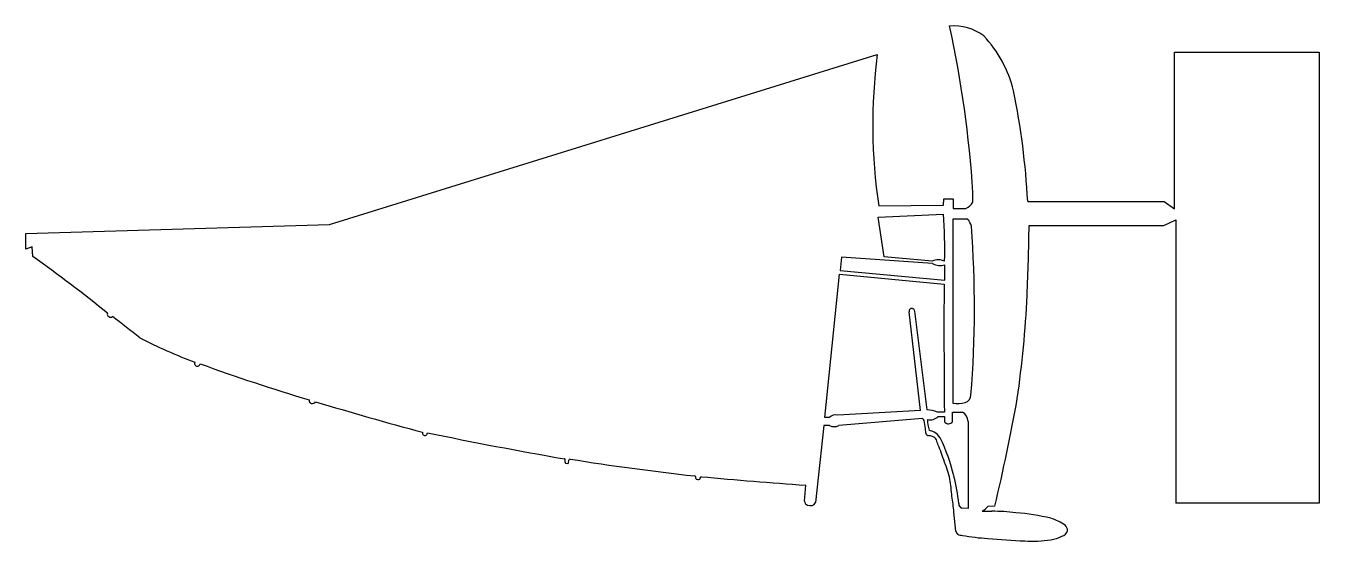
# Model space of a CAD drawing. Header units: millimetres. Extents: x -321 to 132, y -91 to 90.
import ezdxf

# ---------------------------------------------------------------- set-up
doc = ezdxf.new("R2010")
doc.units = ezdxf.units.MM
doc.layers.add('Sketch001', color=7, linetype='CONTINUOUS')

msp = doc.modelspace()

# ---------------------------------------------------------------- linework, layer by layer
at = {"layer": 'Sketch001'}
for p, q in [((-214.89, 20.6), (-22.6, 80.32)), ((81.68, 26.14), (81.68, 81.18)), ((81.68, 81.18), (132.48, 81.18)), ((132.48, 81.18), (132.48, -77.28)), ((10.96, 28.49), (10.98, 31.87)), ((-22.11, 27.15), (0.62, 27.43)), ((0.62, 27.43), (0.73, 29.57)), ((0.73, 29.57), (4.08, 29.57)), ((4.08, 29.57), (4.08, 26.29)), ((30.19, 28.68), (78.12, 28.68)), ((78.12, 28.68), (81.68, 26.14)), ((-22.25, 23.21), (0.62, 24.26)), ((-20.21, 9.22), (-22.25, 23.21)), ((4.08, 26.29), (8.48, 26.29)), ((-321.46, 17.43), (-214.89, 20.6)), ((8.98, 22.5), (3.92, 22.5)), ((3.92, 22.5), (3.92, -42.19)), ((30.69, 20.27), (77.93, 20.27)), ((77.93, 20.27), (82.13, 22.26)), ((82.13, 22.26), (82.13, -77.28)), ((-321.46, 11.92), (-321.46, 17.43)), ((-319.28, 12.73), (-321.46, 11.92)), ((-319.04, 9.38), (-319.28, 12.73)), ((-35.21, 9.15), (-35.62, 4.41)), ((-3.23, 6.85), (-35.21, 9.15)), ((-3.31, 7.76), (-20.21, 9.22)), ((1.11, 1.03), (1.11, 6.44)), ((-41.07, -47.19), (-35.91, 3.12)), ((-35.91, 3.12), (0.83, -0.36)), ((-35.62, 4.41), (1.11, 1.03)), ((-7.5, -44.69), (-11.45, -10.06)), ((-5.16, -44.55), (-9.46, -9.83)), ((-7.5, -44.69), (-36.49, -46.4)), ((0.94, -45.37), (-1.5, -45.37)), ((3.84, -48.68), (3.84, -45.32)), ((3.84, -45.32), (7.32, -45.32)), ((-39.42, -47.19), (-41.07, -47.19)), ((-6.76, -47.58), (-36.13, -50.04)), ((-5.7, -51.05), (-6.18, -48.29)), ((-1.22, -46.85), (0.95, -46.85)), ((0.95, -46.85), (0.95, -48.71)), ((9.25, -48.57), (9.25, -79.21)), ((-41.37, -50.04), (-44.32, -77.05)), ((-39.36, -50.04), (-41.37, -50.04)), ((-5.53, -52.7), (-5.7, -51.05)), ((-132.18, -62.9), (-132.11, -62)), ((-132.08, -63.25), (-131.25, -63.36)), ((-130.99, -63.09), (-130.89, -62.21)), ((-86.23, -68.85), (-86.25, -68.4)), ((-84.86, -68.54), (-84.87, -68.86)), ((-48.13, -76.58), (-47.74, -71.02)), ((4.98, -87.16), (4.25, -80.43)), ((9.25, -79.21), (7.03, -79.07)), ((14.24, -80.14), (17.64, -80.14)), ((18.64, -78.34), (16.16, -78.44)), ((132.48, -77.28), (82.13, -77.28))]:
    msp.add_line(p, q, dxfattribs=at)
for centre, radius, start, end in [((4.18, 72.77), 17.64, 53.2169, 94.5722), ((-394.16, 4.86), 406.04, 3.8148, 12.1553), ((-16.49, 57.45), 42.92, 13.7157, 43.3207), ((166.37, 55.48), 190.6, 172.5087, -171.4531), ((-236.57, 14.4), 267.14, 3.0635, 11.4917), ((6.63, 30.85), 4.92, -67.938, -28.6776), ((-156.34, 12.23), 157.42, -1.6571, 4.3837), ((5.22, 18.66), 5.38, 14.8697, 45.6195), ((-374.61, -8.76), 386.1, -4.5394, 4.2773), ((-799.98, 32.58), 830.76, -2.5457, -0.84868), ((-645.91, -448.92), 562.92, 51.1531, 54.5018), ((-1.24, 2.89), 5.29, 64.8167, 113.0009), ((-0.55, 12), 5.8, -117.4737, -73.361), ((2848.21, -16.17), 2847.42, 179.6818, -179.41253), ((-334.9, 12.08), 365.23, -8.2901, -2.5732), ((-10.46, -9.89), 1, 3.2995, -170.3344), ((-291.74, -10.84), 1.13, 162.3639, -52.7104), ((-450.82, -225.78), 267.08, 50.6519, 53.2618), ((-187.08, 168.02), 209.7, -116.7528, -110.9773), ((-261.24, -28.19), 1, 156.0728, -9.6167), ((-9.56, 665.37), 737.64, -109.86754, -106.74039), ((7.52, -39.24), 2.76, -75.4814, -1.438), ((-589.62, 68.1), 625.64, -13.53655, -10.00426), ((-220.87, -41.14), 1.17, 173.1974, -26.793), ((182.36, 1296.75), 1397.54, -106.72538, -105.12328), ((-4.99, -52.41), 7.86, 63.5929, 91.1992), ((5.48, -32.86), 9.46, -99.512, -73.239), ((5.07, -48.85), 4.19, 3.8138, 57.5408), ((-37.3, -49.26), 2.96, 74.2099, 135.8148), ((-7.25, -48.57), 1.1, 14.704, 63.9851), ((-4.05, -44.03), 3.99, -104.2972, -44.81), ((8.04, -47.51), 13.08, -178.2797, -161.4001), ((2.38, -47.61), 1.81, -142.5056, -36.4032), ((-181.41, -52.63), 0.881, 163.9174, 6.1584), ((111.63, 1346.83), 1429.54, -101.79279, -99.82783), ((-37.75, -46.72), 3.69, -115.8093, -63.9319), ((-4.44, -52.48), 1.11, -168.6001, -98.261), ((-4.54, -56.65), 3.07, 64.0081, 91.0415), ((-10.89, -70.38), 19.81, 65.4394, 70.7432), ((-4.08, -56.2), 2.47, 26.8176, 68.9905), ((-5.35, -57.37), 5.68, 31.7931, 61.6956), ((-61.71, -83.86), 67.92, 13.7234, 25.7339), ((-27.41, -65.15), 27.44, 17.5415, 21.512), ((-60.72, -82.13), 64.62, 17.4308, 23.0078), ((-132.36, -61.98), 0.244, -4.7627, 94.7637), ((-131.58, -62.91), 0.601, 178.9966, -146.2181), ((-131.24, -63.1), 0.254, -92.2911, 2.2902), ((-130.46, -62.24), 0.43, 87.5607, 176.6814), ((10.46, 813.27), 886.35, -99.14727, -96.29929), ((-33.11, -77.04), 36.9, 12.7922, 22.7385), ((-86.77, -68.26), 0.539, -14.0878, 91.6187), ((-84.21, -68.64), 0.664, 107.209, 171.8625), ((102.88, 1980.86), 2057.4, -95.2228, -94.19829), ((-46.97, -81.66), 53.09, 4.53, 15.1811), ((-85.53, -66.54), 2.41, -106.7999, -74.2437), ((-114.85, -85.75), 118.93, 5.2361, 8.1591), ((-46.45, -76.6), 1.69, 179.5312, -146.7522), ((-45.83, -76.6), 1.57, -46.4235, -16.4547), ((-49.36, -84.04), 53.74, 3.8525, 9.7987), ((-46.15, -75.53), 2.62, -130.5875, -57.5116), ((7.9, -77.33), 1.95, -176.0003, -116.6191), ((11.22, -74.78), 6.15, -60.5945, -36.4961), ((17.38, -155.1), 74.96, 83.3426, 89.8026), ((17.21, -174.74), 94.51, 77.1288, 84.6199), ((31.8, -102.61), 21.02, 56.538, 72.0968), ((41.49, -86.93), 2.66, 0.0905, 44.393), ((6.25, -87.11), 1.27, -177.5936, -118.6551), ((7.5, -84.01), 4.61, -113.7661, -92.6168), ((20.17, -19.52), 70.29, -100.5644, -93.2681), ((45.8, 253.6), 344.57, -94.9333, -92.7705), ((31.83, -49.63), 41.02, -93.7578, -80.9824), ((35.48, -74.06), 16.32, -80.201, -65.8177), ((41.45, -86.26), 2.78, -75.0132, -13.8507)]:
    msp.add_arc(centre, radius, start, end, dxfattribs=at)

doc.saveas('drawing.dxf')
